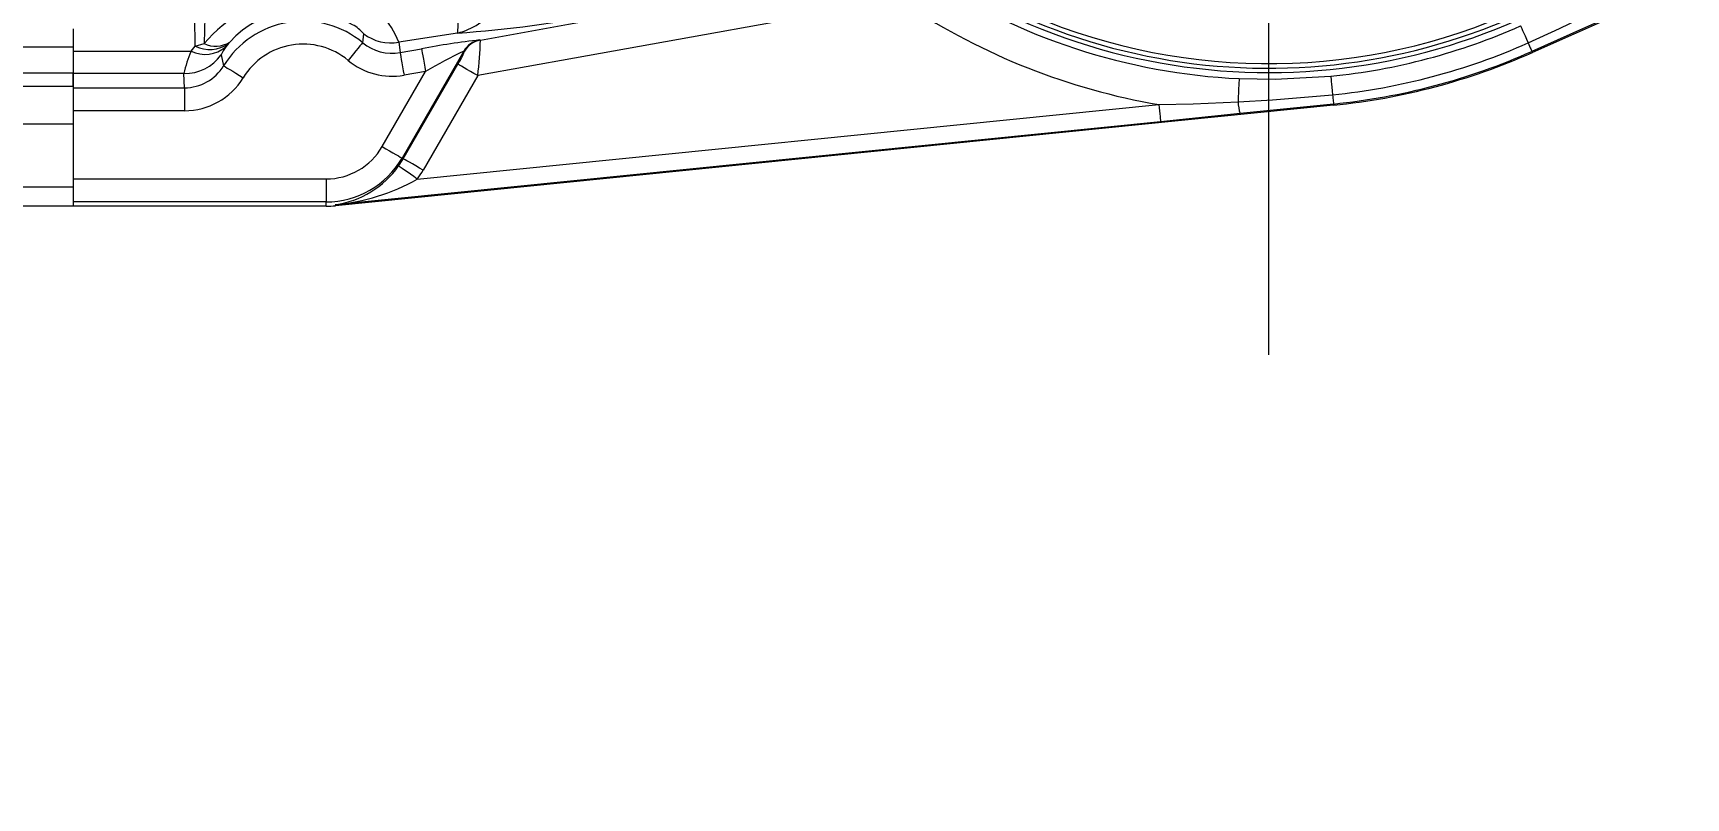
# Model space of a CAD drawing. Header units: millimetres. Extents: x 26 to 585, y 36 to 406.
# Drawn here: x 176.65 to 191.04, y 371.1 to 377.75 of the extents above; entities that cross this region are included whole.
import ezdxf

# ---------------------------------------------------------------- set-up
doc = ezdxf.new("R2010")
doc.units = ezdxf.units.MM
doc.styles.add('SLDTEXTSTYLE0', font='TXT', dxfattribs={"width": 0.605})
doc.dimstyles.new('SLDDIMSTYLE0', dxfattribs={"dimtxt": 3.5, "dimasz": 3.5, "dimexe": 0, "dimexo": 0.0625, "dimgap": 0.875, "dimtad": 1, "dimtoh": 1, "dimlfac": 10, "dimrnd": 1e-09, "dimzin": 12, "dimdsep": 46, "dimtxsty": 'SLDTEXTSTYLE0', "dimsah": 1, "dimcen": 0.09, "dimadec": 0, "dimazin": 0, "dimtfac": 1, "dimtdec": 3, "dimtofl": 0, "dimtmove": 0, "dimatfit": 3, "dimfxl": 1, "dimfrac": 2, "dimtolj": 1, "dimtzin": 12, "dimarcsym": 0})

# ---------------------------------------------------------------- blocks, each defined once
blk = doc.blocks.new('*D4')
at = {"color": 7, "linetype": 'Continuous', "lineweight": 0, "transparency": 16777216}
for p, q in [((115.108, 371.096), (115.108, 397.429)), ((187.405, 390.692), (187.405, 397.429)), ((115.108, 395.929), (187.405, 395.929))]:
    blk.add_line(p, q, dxfattribs=at)
for points in [[(115.108, 395.929), (118.608, 395.39), (118.608, 396.467)], [(187.405, 395.929), (183.905, 396.467), (183.905, 395.39)]]:
    blk.add_solid(points, dxfattribs=at)
at = {"color": 7, "linetype": 'Continuous', "lineweight": 0, "transparency": 16777216, "insert": (147.249, 400.441), "char_height": 3.5, "attachment_point": 1, "style": 'SLDTEXTSTYLE0'}
blk.add_mtext('723', dxfattribs=at)
blk = doc.blocks.new('SW_CENTERMARKSYMBOL_2')
at = {"color": 0, "linetype": 'Continuous', "lineweight": 0}
blk.add_line((0, -0.7), (0, -7.793), dxfattribs=at)

msp = doc.modelspace()

# ---------------------------------------------------------------- linework, layer by layer
at = {"color": 7, "linetype": 'Continuous', "lineweight": 15}
for p, q in [((191.03588, 378.17745), (189.699943, 377.583514)), ((177.00463, 377.789829), (177.00463, 377.630339)), ((178.065784, 377.639518), (178.143681, 377.661774)), ((178.355534, 377.662216), (178.331275, 377.63171)), ((178.365917, 377.674256), (178.355534, 377.662216)), ((179.523016, 377.668569), (179.531349, 377.74571)), ((180.347426, 377.752731), (179.836393, 377.67211)), ((179.836393, 377.67211), (179.848028, 377.582166)), ((180.54039, 377.692554), (180.546976, 377.691314)), ((177.00463, 377.630339), (176.304627, 377.630339)), ((177.00463, 377.630339), (177.00463, 377.402268)), ((177.00463, 377.593861), (178.029824, 377.593861)), ((178.029824, 377.593861), (178.065784, 377.639518)), ((178.290845, 377.562664), (178.312922, 377.467606)), ((179.848028, 377.582166), (180.034913, 377.615056)), ((180.402542, 377.595578), (179.865206, 376.664887)), ((180.409248, 377.594338), (180.402542, 377.595578)), ((189.695651, 377.593169), (189.699943, 377.583514)), ((177.00463, 377.402268), (176.304627, 377.402268)), ((177.00463, 377.402268), (177.00463, 377.28853)), ((177.967216, 377.399884), (177.00463, 377.399884)), ((177.00463, 377.28853), (177.00463, 377.399884)), ((177.971817, 377.275942), (177.967216, 377.399884)), ((179.692239, 376.764748), (180.069537, 377.418242)), ((179.875232, 376.659093), (180.350477, 377.482245)), ((180.069537, 377.418242), (179.882635, 377.385376)), ((180.523444, 377.382372), (180.048198, 376.559232)), ((177.00463, 377.28853), (176.304627, 377.28853)), ((177.00463, 377.28853), (177.00463, 376.958833)), ((177.00463, 377.275942), (177.971817, 377.275942)), ((177.971817, 377.275942), (177.971817, 377.076242)), ((187.97055, 377.124677), (179.284758, 376.250289)), ((179.997868, 376.480947), (186.449749, 377.130447)), ((187.969489, 377.135191), (187.155969, 377.052257)), ((187.969489, 377.135191), (187.97055, 377.124677)), ((177.00463, 376.958833), (176.304627, 376.958833)), ((177.971817, 377.076242), (177.00463, 377.076242)), ((177.00463, 376.958833), (177.00463, 376.77959)), ((186.464752, 376.981399), (179.28393, 376.258514)), ((187.155969, 377.052257), (186.464752, 376.981399)), ((177.00463, 376.77959), (177.00463, 376.483224)), ((179.865206, 376.664887), (179.875232, 376.659093)), ((177.00463, 376.411531), (176.304627, 376.411531)), ((177.00463, 376.483224), (179.204632, 376.483224)), ((177.00463, 376.483224), (177.00463, 376.295862)), ((179.204632, 376.483224), (179.204632, 376.2835)), ((177.00463, 376.246259), (176.304627, 376.246259)), ((177.00463, 376.295862), (177.00463, 376.246259)), ((179.204632, 376.2835), (177.00463, 376.2835)), ((179.204632, 376.246259), (177.00463, 376.246259)), ((179.204632, 376.246259), (179.204632, 376.2835)), ((179.28393, 376.258514), (179.284758, 376.250289))]:
    msp.add_line(p, q, dxfattribs=at)
at = {"color": 7, "linetype": 'Continuous', "lineweight": 15, "flags": 128}
for points in [[(178.065784, 377.639518), (178.060759, 377.887891), (178.052861, 378.290317)], [(178.155328, 378.298495), (178.148408, 377.89434), (178.143681, 377.661774)], [(180.546976, 377.691314), (181.313235, 377.828644), (184.059406, 378.322706)], [(184.112663, 378.027473), (181.366188, 377.533374), (180.523444, 377.382372)], [(189.662809, 377.667032), (189.935864, 377.791319), (190.408392, 378.020463)], [(189.596964, 377.815125), (189.598269, 377.812193), (189.601774, 377.804313), (189.607419, 377.791629), (189.61509, 377.774368), (189.624656, 377.75285), (189.635939, 377.727471), (189.64873, 377.698694), (189.662809, 377.667032)], [(190.44329, 377.924428), (190.134759, 377.788017), (189.695651, 377.593169)], [(179.523016, 377.668569), (179.519452, 377.664302), (179.511429, 377.65467), (179.499234, 377.640031), (179.483295, 377.620898), (179.464198, 377.597962), (179.442615, 377.572058), (179.419334, 377.544103), (179.395182, 377.515111)], [(189.662809, 377.667032), (189.669592, 377.651773), (189.675785, 377.637837), (189.681293, 377.625463), (189.686007, 377.614854), (189.689858, 377.606187), (189.692778, 377.599619), (189.694721, 377.595256), (189.695651, 377.593169)], [(179.848028, 377.582166), (179.84894, 377.577005), (179.851074, 377.564857), (179.854358, 377.546177), (179.858674, 377.521656), (179.863853, 377.492175), (179.869724, 377.458809), (179.87606, 377.422772), (179.882635, 377.385376)], [(180.034913, 377.615056), (180.035819, 377.609918), (180.037946, 377.597795), (180.041231, 377.579139), (180.045546, 377.554617), (180.050732, 377.525125), (180.056609, 377.491734), (180.062951, 377.455673), (180.069537, 377.418242)], [(178.312922, 377.467606), (178.317673, 377.464721), (178.328378, 377.458201), (178.344656, 377.448283), (178.365923, 377.435324), (178.39141, 377.419803), (178.420205, 377.402268), (178.451271, 377.383337), (178.483493, 377.363704)], [(180.523444, 377.382372), (180.490769, 377.401243), (180.459262, 377.419434), (180.430062, 377.43629), (180.404217, 377.451215), (180.382658, 377.463661), (180.366147, 377.473185), (180.355293, 377.479456), (180.350477, 377.482245)], [(187.148316, 377.355907), (187.462688, 377.350102), (187.945158, 377.376888)], [(187.945158, 377.376888), (187.94548, 377.373681), (187.946344, 377.365098), (187.947739, 377.351294), (187.949629, 377.332495), (187.951989, 377.30907), (187.954766, 377.281437), (187.957926, 377.250097), (187.961395, 377.215634)], [(187.148316, 377.355907), (187.148125, 377.35183), (187.1476, 377.340768), (187.146754, 377.322994), (187.14561, 377.298913), (187.144191, 377.269111), (187.142534, 377.23429), (187.14068, 377.195261), (187.138666, 377.152953)], [(186.449749, 377.130447), (186.749686, 377.13692), (187.138666, 377.152953)], [(186.449749, 377.130447), (186.45258, 377.102289), (186.455316, 377.075146), (186.457849, 377.04998), (186.460091, 377.027712), (186.461962, 377.009127), (186.463393, 376.994906), (186.464334, 376.98556), (186.464752, 376.981399)], [(187.138666, 377.152953), (187.43806, 377.171073), (187.961395, 377.215634)], [(187.961395, 377.215634), (187.963069, 377.199016), (187.964595, 377.183841), (187.965948, 377.170358), (187.967117, 377.158807), (187.968064, 377.149377), (187.968785, 377.142225), (187.969262, 377.137468), (187.969489, 377.135191)], [(179.692239, 376.764748), (179.724915, 376.745878), (179.756422, 376.727686), (179.785616, 376.71083), (179.811467, 376.695905), (179.833026, 376.68346), (179.84953, 376.673935), (179.86039, 376.667664), (179.865206, 376.664887)], [(180.048198, 376.559232), (180.015523, 376.57809), (179.984016, 376.596282), (179.954816, 376.613138), (179.928971, 376.628063), (179.907412, 376.640508), (179.890908, 376.650045), (179.880048, 376.656316), (179.875232, 376.659093)], [(179.997868, 376.480947), (179.967136, 376.502846), (179.937513, 376.523958), (179.910059, 376.54352), (179.885752, 376.560841), (179.86548, 376.575289), (179.849959, 376.586352), (179.839749, 376.593623), (179.835219, 376.596854)]]:
    msp.add_lwpolyline(points, dxfattribs=at)
at = {"color": 7, "linetype": 'Continuous', "lineweight": 15}
for centre, radius, start, end in [((187.40463, 382.746264), 5.259597, 214.7619277, 309.0233701), ((187.40463, 382.746264), 5.337461, 236.5231074, 310.4347667), ((187.40463, 382.746264), 5.3, 238.1618445, 309.8158547), ((187.40463, 382.746264), 5.396443, 236.4767436, 267.2776243), ((179.063029, 376.883661), 1.204435, 58.8010234, 139.7562505), ((178.990238, 377.111586), 0.84046, 58.086385, 137.9732401), ((180.198858, 378.33799), 0.603821, 284.2436175, 322.2501144), ((187.40463, 382.746264), 5.696421, 236.4767436, 260.3500361), ((179.00463, 377.046264), 0.809933, 50.2057628, 148.6526749), ((179.306568, 377.570033), 0.285287, 38.0093028, 63.3481357), ((179.158991, 377.42049), 0.722624, 20.3774443, 43.0632956), ((179.516254, 389.183224), 11.460673, 274.1589594, 280.6803213), ((179.959511, 377.823899), 0.394389, 349.6039929, 7.2375706), ((187.40463, 382.746264), 5.39652, 275.7485459, 293.9694823), ((178.192172, 377.886862), 0.277765, 242.9338039, 306.0243829), ((178.243801, 377.863843), 0.225512, 243.6427129, 302.7862241), ((179.00463, 377.046264), 0.610207, 50.2057628, 148.6526749), ((179.778548, 377.975294), 0.39922, 230.2023216, 280.0227595), ((179.770122, 378.066388), 0.399809, 233.3290736, 279.5412935), ((181.245632, 371.405414), 6.326571, 96.4002401, 101.0327816), ((180.575782, 377.495786), 0.199926, 100.1965649, 150.0567233), ((180.582424, 377.49468), 0.199804, 100.2191342, 150.0808162), ((176.964687, 377.808807), 3.584215, 353.1669988, 358.1214796), ((187.40463, 382.746264), 5.55859, 275.7485459, 293.9694823), ((179.009964, 377.170416), 1.067698, 156.634418, 167.5892601), ((177.969089, 377.799258), 0.399379, 269.7311967, 323.6720996), ((178.150147, 377.854927), 0.28746, 245.2554676, 309.0573054), ((178.539542, 377.463399), 0.267776, 141.0567057, 158.2411639), ((179.778742, 377.97564), 0.599337, 230.2100967, 279.9823682), ((182.47641, 373.29989), 4.770101, 115.7702747, 120.3031361), ((179.83171, 377.825688), 0.622151, 326.4939779, 338.1699089), ((187.40463, 382.746264), 5.63943, 275.7485459, 293.9694823), ((187.40463, 382.746264), 5.65, 275.7485459, 293.9694823), ((177.972182, 377.674657), 0.398716, 269.9475685, 328.7150671), ((177.971867, 377.67527), 0.599028, 269.9951734, 328.6596644), ((187.646494, 377.188382), 0.509063, 183.9907653, 195.5097609), ((179.20463, 377.046264), 0.56304, 270, 330), ((179.20463, 377.046264), 0.762766, 270, 330), ((179.20463, 377.046264), 0.774345, 324.5232935, 330), ((179.167123, 377.067143), 0.817021, 278.2195461, 324.857381), ((179.20463, 377.046264), 0.974071, 324.5232935, 330), ((179.112665, 378.065195), 1.814781, 275.4151894, 299.1943998), ((179.20463, 377.046264), 0.8, 270, 275.7485459)]:
    msp.add_arc(centre, radius, start, end, dxfattribs=at)

# ---------------------------------------------------------------- block references
at = {"color": 7, "linetype": 'Continuous', "lineweight": 0}
msp.add_blockref('SW_CENTERMARKSYMBOL_2', (187.40463, 382.746264), dxfattribs=at)

# ---------------------------------------------------------------- dimensions: what is measured, and where the dimension line sits
dim = msp.add_linear_dim(base=(187.40463, 395.928802), p1=(115.10822, 371.095812), p2=(187.40463, 390.691746), text='723', dimstyle='SLDDIMSTYLE0', dxfattribs=at)
dim.commit()
dim.dimension.update_dxf_attribs({"geometry": '*D4', "text_midpoint": (151.256425, 395.928802), "dimtype": 160})

doc.saveas('drawing.dxf')
